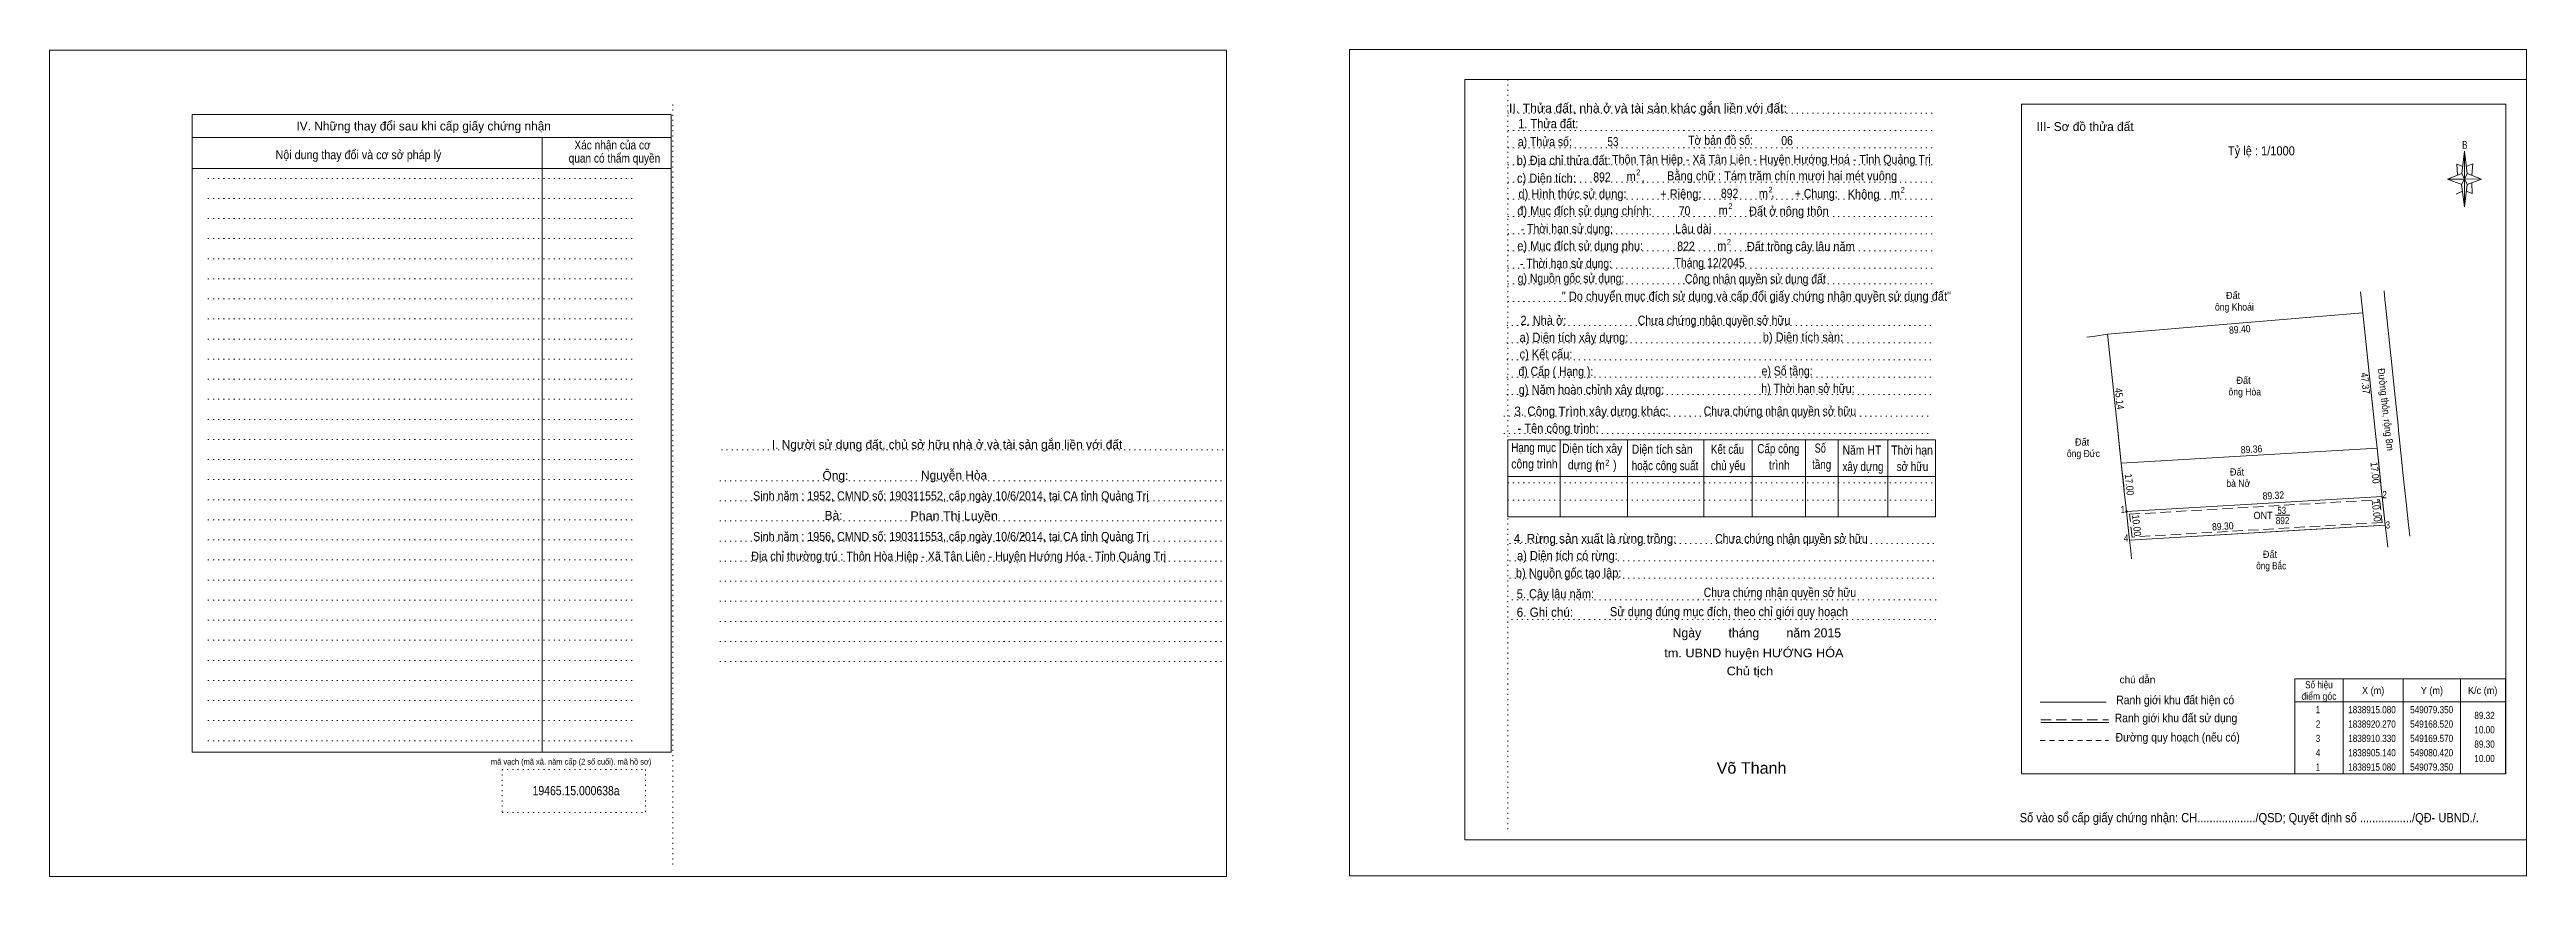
# Model space of a CAD drawing. Header units: metres. Extents: x 548355 to 549219, y 1838788 to 1839076.
import ezdxf
from ezdxf.enums import TextEntityAlignment as Align

# ---------------------------------------------------------------- set-up
doc = ezdxf.new("R2010")
doc.units = ezdxf.units.M
doc.header["$LTSCALE"] = 1.2
doc.header["$PDMODE"] = 32
doc.header["$PDSIZE"] = 0.6
for name, pattern in [('DOTTED', [1.5, 0.3, -1.2]), ('MEDIUM_DASHED', [4.5, 3, -1.5]), ('SHORT_DASHED', [2.7, 1.5, -1.2])]:
    doc.linetypes.add(name, pattern=pattern)
for name, color, linetype, lineweight in [('1', 7, 'DOTTED', 13), ('10', 7, 'Continuous', 13), ('15', 7, 'Continuous', 13), ('2', 7, 'Continuous', 13), ('20', 7, 'Continuous', 13), ('30', 7, 'Continuous', 13), ('63', 7, 'Continuous', 13)]:
    doc.layers.add(name, color=color, linetype=linetype, lineweight=lineweight)
for name, color, linetype in [('18', 7, 'Continuous'), ('50', 7, 'Continuous'), ('9', 7, 'Continuous')]:
    doc.layers.add(name, color=color, linetype=linetype)

msp = doc.modelspace()

# ---------------------------------------------------------------- hatches: boundary and pattern name
at = {"layer": '20'}
msp.add_hatch(color=256, dxfattribs=at).paths.add_polyline_path([(548694.19, 1838906.14), (548694.87, 1838906.56), (548694.96, 1838906.64), (548695.03, 1838906.71), (548695.05, 1838906.78), (548695, 1838906.88), (548694.93, 1838906.93), (548694.79, 1838906.89), (548694.69, 1838906.81), (548694.65, 1838906.78), (548694, 1838906.14)])

# ---------------------------------------------------------------- linework, layer by layer
at = {"layer": '1', "linetype": 'Continuous'}
for p, q in [((548848.63, 1839065.7), (549218.83, 1839065.7)), ((548848.63, 1839065.7), (548848.63, 1838800.7)), ((549218.83, 1839065.7), (549218.83, 1838800.7)), ((548848.63, 1838800.7), (549218.83, 1838800.7))]:
    msp.add_line(p, q, dxfattribs=at)
at = {"layer": '1'}
for p, q in [((548863.63, 1839065.7), (548863.63, 1838802.9)), ((548572.53, 1839057), (548572.53, 1838792)), ((548863.63, 1839053.9), (549012.73, 1839053.9)), ((548863.63, 1839047.9), (549012.73, 1839047.9)), ((548863.63, 1839041.9), (549012.73, 1839041.9)), ((548863.63, 1839035.9), (549012.73, 1839035.9)), ((548410.33, 1839031.2), (548559.43, 1839031.2)), ((548863.63, 1839029.9), (549012.73, 1839029.9)), ((548410.33, 1839024.2), (548559.43, 1839024.2)), ((548410.33, 1839017.2), (548559.43, 1839017.2)), ((548863.63, 1839023.9), (549012.73, 1839023.9)), ((548863.63, 1839017.9), (549012.73, 1839017.9)), ((548410.33, 1839010.2), (548559.43, 1839010.2)), ((548863.63, 1839011.9), (549012.73, 1839011.9)), ((548410.33, 1839003.2), (548559.43, 1839003.2)), ((548863.63, 1839005.9), (549012.73, 1839005.9)), ((548863.63, 1838999.9), (549012.73, 1838999.9)), ((548410.33, 1838996.2), (548559.43, 1838996.2)), ((548863.63, 1838994.4), (549012.73, 1838994.4)), ((548410.33, 1838989.2), (548559.43, 1838989.2)), ((548410.33, 1838982.2), (548559.43, 1838982.2)), ((548863.63, 1838988.3), (549012.73, 1838988.3)), ((548410.33, 1838975.2), (548559.43, 1838975.2)), ((548863.23, 1838979.9), (549012.33, 1838979.9)), ((548863.23, 1838973.9), (549012.33, 1838973.9)), ((548410.33, 1838968.2), (548559.43, 1838968.2)), ((548863.23, 1838967.9), (549012.33, 1838967.9)), ((548410.33, 1838961.2), (548559.43, 1838961.2)), ((548863.23, 1838961.9), (549012.33, 1838961.9)), ((548863.23, 1838955.9), (549012.33, 1838955.9)), ((548410.33, 1838954.2), (548559.43, 1838954.2)), ((548410.33, 1838947.2), (548559.43, 1838947.2)), ((548862.23, 1838948.3), (549011.33, 1838948.3)), ((548410.33, 1838940.2), (548559.43, 1838940.2)), ((548862.23, 1838942.3), (549011.33, 1838942.3)), ((548410.33, 1838933.2), (548559.43, 1838933.2)), ((548589.43, 1838936.6), (548765.53, 1838936.6)), ((548410.33, 1838926.2), (548559.43, 1838926.2)), ((548588.83, 1838925.8), (548764.93, 1838925.8)), ((548863.63, 1838925.1), (549012.73, 1838925.1)), ((548410.33, 1838919.2), (548559.43, 1838919.2)), ((548588.83, 1838918.8), (548764.93, 1838918.8)), ((548863.63, 1838919.1), (549012.73, 1838919.1)), ((548410.33, 1838912.2), (548559.43, 1838912.2)), ((548410.33, 1838905.2), (548559.43, 1838905.2)), ((548588.83, 1838911.8), (548764.93, 1838911.8)), ((548588.83, 1838904.8), (548764.93, 1838904.8)), ((548864.23, 1838903.9), (549013.33, 1838903.9)), ((548410.33, 1838898.2), (548559.43, 1838898.2)), ((548588.83, 1838897.8), (548764.93, 1838897.8)), ((548864.23, 1838897.9), (549013.33, 1838897.9)), ((548410.33, 1838891.2), (548559.43, 1838891.2)), ((548588.83, 1838890.8), (548764.93, 1838890.8)), ((548864.23, 1838891.9), (549013.33, 1838891.9)), ((548410.33, 1838884.2), (548559.43, 1838884.2)), ((548588.83, 1838883.8), (548764.93, 1838883.8)), ((548865.03, 1838884.3), (549014.13, 1838884.3)), ((548410.33, 1838877.2), (548559.43, 1838877.2)), ((548410.33, 1838870.2), (548559.43, 1838870.2)), ((548588.83, 1838876.8), (548764.93, 1838876.8)), ((548588.83, 1838869.8), (548764.93, 1838869.8)), ((548864.93, 1838877.4), (549014.03, 1838877.4)), ((548410.33, 1838863.2), (548559.43, 1838863.2)), ((548588.83, 1838862.8), (548764.93, 1838862.8)), ((548410.33, 1838856.2), (548559.43, 1838856.2)), ((548410.33, 1838849.2), (548559.43, 1838849.2)), ((548410.33, 1838842.2), (548559.43, 1838842.2)), ((548410.33, 1838835.2), (548559.43, 1838835.2)), ((548512.93, 1838825.2), (548562.93, 1838825.2)), ((548512.93, 1838825.2), (548512.93, 1838810.2)), ((548562.93, 1838825.2), (548562.93, 1838810.2)), ((548512.93, 1838810.2), (548562.93, 1838810.2))]:
    msp.add_line(p, q, dxfattribs=at)
at = {"layer": '1', "linetype": 'Continuous'}
for points in [[(548355.13, 1838787.9), (548765.53, 1838787.9), (548765.53, 1839075.9), (548355.13, 1839075.9)], [(548808.43, 1838788.1), (549218.83, 1838788.1), (549218.83, 1839076.1), (548808.43, 1839076.1)], [(549079.35, 1838915.08), (549168.52, 1838920.27), (549169.57, 1838910.33), (549080.42, 1838905.14)]]:
    msp.add_lwpolyline(points, close=True, dxfattribs=at)
for points in [[(549078.6, 1838922.09), (549077.53, 1838931.98), (549166.74, 1838937.18), (549168.33, 1838922.09)], [(549168.33, 1838922.09), (549168.52, 1838920.27), (549079.35, 1838915.08), (549078.6, 1838922.09)]]:
    msp.add_lwpolyline(points, dxfattribs=at)
at = {"layer": '10'}
for p, q in [((548863.63, 1838940.1), (549012.73, 1838940.1)), ((548863.63, 1838940.1), (548863.63, 1838913.2)), ((548881.93, 1838940.1), (548881.93, 1838913.2)), ((548905.33, 1838940.1), (548905.33, 1838913.2)), ((548931.93, 1838940.1), (548931.93, 1838913.2)), ((548948.83, 1838940.1), (548948.83, 1838913.2)), ((548967.43, 1838940.1), (548967.43, 1838913.2)), ((548978.83, 1838940.1), (548978.83, 1838913.2)), ((548996.13, 1838940.1), (548996.13, 1838913.2)), ((549012.73, 1838940.1), (549012.73, 1838913.2)), ((548863.63, 1838927.3), (549012.73, 1838927.3)), ((548863.63, 1838913.2), (549012.73, 1838913.2))]:
    msp.add_line(p, q, dxfattribs=at)
at = {"layer": '15'}
for p, q in [((549131.29, 1838913.79), (549136.31, 1838913.79)), ((549049.26, 1838848.64), (549072.26, 1838848.64)), ((549049.46, 1838841.52), (549073.26, 1838841.52))]:
    msp.add_line(p, q, dxfattribs=at)
at = {"layer": '15', "linetype": 'SHORT_DASHED'}
msp.add_line((549049.26, 1838835.32), (549073.06, 1838835.32), dxfattribs=at)
at = {"layer": '15', "linetype": 'MEDIUM_DASHED'}
msp.add_line((549049.46, 1838842.52), (549073.06, 1838842.52), dxfattribs=at)
msp.add_lwpolyline([(549080.46, 1838914.14), (549167.63, 1838919.22), (549168.47, 1838911.27), (549081.31, 1838906.19)], close=True, dxfattribs=at)
at = {"layer": '2'}
for p, q in [((548404.83, 1839053.5), (548571.93, 1839053.5)), ((548404.83, 1839053.5), (548404.83, 1838831.2)), ((548571.93, 1839053.5), (548571.93, 1838831.2)), ((548404.83, 1839045.5), (548571.93, 1839045.5)), ((548526.93, 1839045.5), (548526.93, 1838831.2)), ((548404.83, 1839034.7), (548571.93, 1839034.7)), ((548404.83, 1838831.2), (548571.93, 1838831.2))]:
    msp.add_line(p, q, dxfattribs=at)
msp.add_lwpolyline([(549042.73, 1839057.1), (549211.63, 1839057.1), (549211.63, 1838823.7), (549042.73, 1838823.7)], close=True, dxfattribs=at)
at = {"layer": '20'}
msp.add_lwpolyline([(548694.19, 1838906.14), (548694.87, 1838906.56), (548694.96, 1838906.64), (548695.03, 1838906.71), (548695.05, 1838906.78), (548695, 1838906.88), (548694.93, 1838906.93), (548694.79, 1838906.89), (548694.69, 1838906.81), (548694.65, 1838906.78), (548694, 1838906.14)], close=True, dxfattribs=at)
at = {"layer": '30'}
for p, q in [((549196.33, 1839032.9), (549197.23, 1839040.7)), ((549196.33, 1839029.1), (549191.33, 1839030.9)), ((549194.33, 1839025.7), (549196.53, 1839026.7)), ((549198.13, 1839029.1), (549197.23, 1839021.3)), ((549199.93, 1839025.9), (549197.83, 1839026.7)), ((549198.13, 1839032.9), (549203.13, 1839030.9)), ((549199.73, 1839029.7), (549199.93, 1839025.9))]:
    msp.add_line(p, q, dxfattribs=at)
for points in [[(549196.63, 1839035.3), (549194.53, 1839036.1), (549194.83, 1839032.3)], [(549197.83, 1839035.3), (549200.13, 1839036.3), (549199.73, 1839032.3)], [(549197.23, 1839030.9), (549196.33, 1839032.9), (549191.33, 1839030.9)], [(549197.23, 1839030.9), (549198.13, 1839029.1), (549203.13, 1839030.9)]]:
    msp.add_lwpolyline(points, dxfattribs=at)
for points in [[(549197.23, 1839040.7), (549198.13, 1839032.9), (549197.23, 1839030.9)], [(549197.23, 1839030.9), (549191.33, 1839030.9), (549196.33, 1839032.9), (549198.13, 1839029.1), (549203.13, 1839030.9), (549197.23, 1839031.1)], [(549197.23, 1839030.9), (549197.23, 1839021.3), (549196.23, 1839029.1)]]:
    msp.add_lwpolyline(points, close=True, dxfattribs=at)
at = {"layer": '63'}
for p, q in [((549161.01, 1838991.71), (549161.79, 1838984.29)), ((549072.7, 1838976.86), (549161.79, 1838984.29)), ((549161.79, 1838984.29), (549165.06, 1838953.18)), ((549171.86, 1838966.2), (549169.66, 1838987)), ((549172.86, 1838957.2), (549171.86, 1838966.2)), ((549174.06, 1838945.2), (549172.86, 1838957.2)), ((549174.25, 1838943.32), (549174.06, 1838945.2)), ((549175.48, 1838931.16), (549174.25, 1838943.32)), ((549076.96, 1838937.23), (549077.53, 1838931.98)), ((549166.74, 1838937.18), (549077.53, 1838931.98)), ((549077.53, 1838931.98), (549078.39, 1838924.01)), ((549167.44, 1838930.57), (549167.92, 1838926)), ((549175.61, 1838929.85), (549175.48, 1838931.16)), ((549176.06, 1838925.4), (549175.61, 1838929.85)), ((549078.59, 1838922.09), (549078.39, 1838924.01)), ((549078.7, 1838921.08), (549078.59, 1838922.09)), ((549078.7, 1838921.08), (549079.35, 1838915.08)), ((549167.92, 1838926), (549168.33, 1838922.09)), ((549176.06, 1838925.4), (549176.71, 1838919.44)), ((549079.35, 1838915.08), (549168.52, 1838920.27)), ((549079.35, 1838915.08), (549079.71, 1838911.7)), ((549168.52, 1838920.27), (549168.79, 1838917.76)), ((549168.79, 1838917.76), (549169.55, 1838910.48)), ((549176.71, 1838919.44), (549176.83, 1838918.31)), ((549176.83, 1838918.31), (549177.68, 1838910.48)), ((549079.71, 1838911.7), (549079.84, 1838910.48)), ((549079.84, 1838910.48), (549080.42, 1838905.14)), ((549141.45, 1838908.69), (549080.42, 1838905.14)), ((549141.45, 1838908.69), (549080.42, 1838905.14)), ((549080.42, 1838905.14), (549080.83, 1838901.33)), ((549169.57, 1838910.33), (549141.45, 1838908.69)), ((549169.55, 1838910.48), (549169.57, 1838910.33)), ((549177.68, 1838910.48), (549177.79, 1838909.5)), ((549177.79, 1838909.5), (549178.11, 1838906.52)), ((549080.83, 1838901.33), (549081.12, 1838898.63)), ((549154.87, 1838856.72), (549154.87, 1838823.72)), ((549175.87, 1838856.72), (549175.87, 1838823.72)), ((549195.87, 1838856.72), (549195.87, 1838823.72)), ((549138.07, 1838848.72), (549211.47, 1838848.72))]:
    msp.add_line(p, q, dxfattribs=at)
at = {"layer": '63', "linetype": 'MEDIUM_DASHED'}
msp.add_line((549167.63, 1838919.21), (549167.8, 1838917.65), dxfattribs=at)
at = {"layer": '63'}
for points in [[(549169.16, 1838992.01), (549169.46, 1838988.97), (549169.66, 1838987)], [(549076.31, 1838943.32), (549072.7, 1838976.86), (549161.79, 1838984.29), (549166.09, 1838943.32)], [(549076.31, 1838943.32), (549072.7, 1838976.86), (549161.79, 1838984.29), (549166.09, 1838943.32)], [(549065.51, 1838975.81), (549068.41, 1838976.23), (549072.7, 1838976.86)], [(549065.51, 1838975.81), (549068.41, 1838976.23), (549072.7, 1838976.86)], [(549065.51, 1838975.81), (549068.41, 1838976.23), (549072.7, 1838976.86)], [(549065.51, 1838975.81), (549068.41, 1838976.23), (549072.7, 1838976.86)], [(549072.7, 1838976.86), (549076.31, 1838943.32), (549076.96, 1838937.23)], [(549165.06, 1838953.18), (549165.86, 1838945.6), (549166.1, 1838943.32)], [(549166.09, 1838943.32), (549166.74, 1838937.18), (549077.53, 1838931.98), (549076.31, 1838943.32)], [(549166.09, 1838943.32), (549166.74, 1838937.18), (549077.53, 1838931.98), (549076.31, 1838943.32)], [(549078.39, 1838924.01), (549077.53, 1838931.98), (549166.74, 1838937.18), (549167.44, 1838930.57)], [(549166.74, 1838937.18), (549167.44, 1838930.57), (549167.92, 1838926)], [(549078.39, 1838924.01), (549078.59, 1838922.09), (549078.7, 1838921.08)], [(549168.33, 1838922.09), (549168.52, 1838920.27), (549079.35, 1838915.08), (549078.7, 1838921.08)], [(549167.92, 1838926), (549168.33, 1838922.09), (549168.52, 1838920.27)], [(549079.85, 1838910.48), (549079.35, 1838915.08), (549168.52, 1838920.27), (549169.55, 1838910.48)], [(549169.55, 1838910.48), (549169.57, 1838910.33), (549080.42, 1838905.14), (549079.85, 1838910.48)], [(549170.45, 1838902.69), (549170.1, 1838905.69), (549169.57, 1838910.33)], [(549170.45, 1838902.69), (549170.1, 1838905.69), (549169.57, 1838910.33)], [(549170.45, 1838902.69), (549170.1, 1838905.69), (549169.57, 1838910.33)]]:
    msp.add_lwpolyline(points, dxfattribs=at)
msp.add_lwpolyline([(549138.07, 1838856.72), (549211.47, 1838856.72), (549211.47, 1838823.72), (549138.07, 1838823.72)], close=True, dxfattribs=at)
msp.add_point((549079.35, 1838915.08), dxfattribs=at)

# ---------------------------------------------------------------- texts
at = {"layer": '1', "width": 0.85}
msp.add_text('mã vạch (mã xã. năm cấp (2 số cuối). mã hồ sơ)', height=2, dxfattribs=at).set_placement((548537.015, 1838826.9), align=Align.CENTER)
at = {"layer": '10'}
for s, p in [('IV. Những thay đổi sau khi cấp giấy chứng nhận', (548485.585, 1839047.9)), ('III- Sơ đồ thửa đất', (549064.92, 1839047.7)), ('I. Người sử dụng đất, chủ sở hữu nhà ở và tài sản gắn liền với đất', (548668.08, 1838936.9))]:
    msp.add_text(s, height=3.1, dxfattribs=at).set_placement(p, align=Align.CENTER)
for s, height, width, p in [('Xác nhận của cơ', 3.1, 0.85, (548551.44, 1839041.3)), ('Nội dung thay đổi và cơ sở pháp lý', 3.1, 0.9, (548462.845, 1839037.9)), ('  Thôn Tân Hiệp - Xã Tân Liên - Huyện Hướng Hoá - Tỉnh Quảng Trị', 3.1, 0.9, (548954.51, 1839036.3)), ('Bằng chữ : Tám trăm chín mươi hai mét vuông', 3.2, 0.9, (548959.27, 1839030.5)), ('Địa chỉ thường trú : Thôn Hòa Hiệp - Xã Tân Liên - Huyện Hướng Hóa - Tỉnh Quảng Trị', 3.1, 0.9, (548672.155, 1838898))]:
    msp.add_text(s, height=height, dxfattribs=dict(at, width=width)).set_placement(p, align=Align.CENTER)
at = {"layer": '15'}
for s, height, width, p in [('chú dẫn', 2.5, 1.05, (549083.195, 1838855.24)), ('Ranh giới khu đất sử dụng', 3, 0.9, (549096.62, 1838841.64)), ('Ranh giới khu đất hiện có ', 3, 0.9, (549096.85, 1838847.92)), ('Đường quy hoạch (nếu có)', 3, 0.9, (549097.2, 1838834.92))]:
    msp.add_text(s, height=height, dxfattribs=dict(at, width=width)).set_placement(p, align=Align.CENTER)
at = {"layer": '18'}
msp.add_text('Nguyễn Hòa', height=3.1, dxfattribs=at).set_placement((548670.545, 1838926.2), align=Align.CENTER)
for s, width, p in [('Sinh năm : 1952, CMND số: 190311552, cấp ngày 10/6/2014, tại CA tỉnh Quảng Trị', 0.9, (548669.44, 1838919.03)), ('Phan Thị Luyền', 1.05, (548670.55, 1838912.03)), ('Sinh năm : 1956, CMND số: 190311553, cấp ngày 10/6/2014, tại CA tỉnh Quảng Trị', 0.9, (548669.44, 1838904.86))]:
    msp.add_text(s, height=3.1, dxfattribs=dict(at, width=width)).set_placement(p, align=Align.CENTER)
at = {"layer": '2'}
for s, p in [('II. Thửa đất, nhà ở và tài sản khác gắn liền với đất:', (548864.03, 1839054.1)), (',', (548910.23, 1839030)), (',', (548955.43, 1839024.7))]:
    msp.add_text(s, height=3.2, dxfattribs=at).set_placement(p)
for s, height, width, p in [('1. Thửa đất:', 3.2, 0.9, (548867.23, 1839048.7)), ('a) Thửa số:', 3.2, 0.85, (548867.13, 1839042.4)), ('53', 3.2, 0.8, (548898.39, 1839042.4)), ('Tờ bản đồ số:', 3.2, 0.85, (548926.53, 1839042.9)), ('06', 3.2, 0.85, (548958.99, 1839042.78)), ('892', 3.2, 0.85, (548893.43, 1839030.1)), ('2', 2, 0.8, (548908.43, 1839032.3)), ('c) Diện tích:', 3.2, 0.9, (548866.83, 1839029.7)), ('d) Hình thức sử dụng:', 3.2, 0.9, (548867.33, 1839024.2)), ('m', 3.2, 0.9, (548905.03, 1839030.3)), ('+ Riêng:', 3.2, 0.9, (548916.73, 1839024.2)), ('892', 3.2, 0.85, (548937.93, 1839024.4)), ('m', 3.2, 0.9, (548951.13, 1839024.3)), ('2', 2, 0.8, (548954.53, 1839026.3)), ('+ Chung:', 3.2, 0.85, (548963.73, 1839024.3)), ('Không', 3.2, 0.9, (548982.13, 1839024.1)), ('m', 3.2, 0.9, (548997.23, 1839024.2)), ('2', 2, 0.8, (549000.63, 1839026.2)), ('đ) Mục đích sử dụng chính:', 3.2, 0.9, (548866.93, 1839018.3)), ('70', 3.2, 0.85, (548923.23, 1839018.3)), ('m', 3.2, 0.9, (548937.13, 1839018.5)), ('2', 2, 0.8, (548940.53, 1839020.5)), ('Đất ở nông thôn', 3.2, 0.9, (548947.73, 1839018.2)), ('e) Mục đích sử dụng phụ:', 3.2, 0.9, (548866.93, 1839006.1)), ('- Thời hạn sử dụng: ', 3.2, 0.85, (548868.13, 1839012.08)), ('Lâu dài', 3.2, 0.9, (548921.99, 1839012.02)), ('822', 3.2, 0.85, (548922.72, 1839005.98)), ('m', 3.2, 0.9, (548936.62, 1839006.05)), ('2', 2, 0.8, (548940.02, 1839008.05)), ('Đất trồng cây lâu năm', 3.2, 0.9, (548946.97, 1839005.87)), ('- Thời hạn sử dụng: ', 3.2, 0.85, (548867.87, 1839000)), ('Tháng 12/2045', 3.2, 0.85, (548921.75, 1839000.2)), ('g) Nguồn gốc sử dụng: ', 3.2, 0.85, (548867.07, 1838994.82)), ('2. Nhà ở:', 3.2, 0.9, (548868.03, 1838980.11)), ('a) Diện tích xây dựng:', 3.2, 0.9, (548867.73, 1838974.2)), ('b) Diện tích sàn:', 3.2, 0.9, (548952.53, 1838974.3)), ('đ) Cấp ( Hạng ):', 3.2, 0.85, (548867.33, 1838962.36)), ('c) Kết cấu:', 3.2, 0.9, (548867.73, 1838968.4)), ('e) Số tầng:', 3.2, 0.85, (548952.13, 1838962.5)), ('g) Năm hoàn chỉnh xây dựng:', 3.2, 0.9, (548867.43, 1838956)), ('h) Thời hạn sở hữu:', 3.2, 0.85, (548952.03, 1838956.4)), ('3. Công Trình xây dựng khác:', 3.2, 0.95, (548865.92, 1838948.46)), ('Hạng mục', 3.2, 0.8, (548864.83, 1838935.8)), ('- Tên công trình:', 3.2, 0.9, (548867.03, 1838942.5)), ('Diện tích xây', 3.2, 0.85, (548882.53, 1838935.5)), ('Diện tích sàn', 3.2, 0.85, (548906.83, 1838935.2)), ('Kết cấu', 3.2, 0.8, (548934.43, 1838935.2)), ('Cấp công', 3.2, 0.8, (548950.63, 1838935.4)), (' Số', 3.2, 0.75, (548969.73, 1838935.6)), ('Năm HT', 3.2, 0.85, (548980.33, 1838934.9)), ('Thời hạn', 3.2, 0.85, (548997.33, 1838934.9)), ('công trình', 3.2, 0.85, (548864.83, 1838930.1)), ('  dựng (     )', 3.2, 0.85, (548882.53, 1838929.8)), ('m', 3.2, 0.85, (548894.43, 1838929.7)), ('2', 2.014, 0.75, (548897.63, 1838931.1)), ('hoặc công suất', 3.2, 0.8, (548906.83, 1838929.5)), ('chủ yếu', 3.2, 0.8, (548934.43, 1838929.5)), ('    trình', 3.2, 0.85, (548950.63, 1838929.7)), ('tầng', 3.2, 0.8, (548969.73, 1838929.9)), ('xây dựng', 3.2, 0.8, (548980.33, 1838929.2)), ('  sở hữu', 3.2, 0.8, (548997.33, 1838929.2)), ('4. Rừng sản xuất là rừng trồng:', 3.2, 0.95, (548865.71, 1838904.06)), ('b) Nguồn gốc tạo lập:', 3.2, 0.9, (548866.43, 1838892.09)), ('a) Diện tích có rừng:', 3.2, 0.9, (548866.84, 1838898.14)), ('5. Cây lâu năm:', 3.2, 0.9, (548866.73, 1838884.8)), ('6. Ghi chú:', 3.2, 0.95, (548866.73, 1838878.4)), ('19465.15.000638a', 3.2, 0.85, (548523.57, 1838816.2)), ('Số vào sổ cấp giấy chứng nhận: CH.................../QSD; Quyết định số ................./QĐ- UBND./.', 3.2, 0.9, (549042.13, 1838806.8))]:
    msp.add_text(s, height=height, dxfattribs=dict(at, width=width)).set_placement(p)
for s, height, width, p in [('quan có thẩm quyền', 3.1, 0.85, (548552.115, 1839036.7)), ('b) Địa chỉ thửa đất:', 3.2, 0.9, (548883.125, 1839035.9))]:
    msp.add_text(s, height=height, dxfattribs=dict(at, width=width)).set_placement(p, align=Align.CENTER)
at = {"layer": '20'}
for s, p in [('Ông: ', (548629.73, 1838926.1)), ('Bà: ', (548629.095, 1838912.19))]:
    msp.add_text(s, height=3.1, dxfattribs=at).set_placement(p, align=Align.CENTER)
at = {"layer": '30', "width": 0.75}
msp.add_text('B', height=2.756, dxfattribs=at).set_placement((549197.33, 1839041.5), align=Align.CENTER)
at = {"layer": '50', "width": 0.9}
msp.add_text('Tỷ lệ : 1/1000', height=3.2, dxfattribs=at).set_placement((549114.73, 1839039.2))
at = {"layer": '50'}
msp.add_text('Ngày        tháng        năm 2015', height=3.2, dxfattribs=at).set_placement((548950.46, 1838871.2), align=Align.CENTER)
for s, height, width, p in [('tm. UBND huyện HƯỚNG HÓA', 3, 1.1, (548949.43, 1838864.3)), (' Chủ tịch', 3, 1.1, (548947.44, 1838858)), ('Võ Thanh', 4, 1.05, (548948.63, 1838823.71))]:
    msp.add_text(s, height=height, dxfattribs=dict(at, width=width)).set_placement(p, align=Align.CENTER)
at = {"layer": '63'}
for s, width, p in [('Đất ', 0.95, (549116.98, 1838989.15)), ('ông Khoái', 0.9, (549116.975, 1838985.15)), ('ông Hòa', 0.9, (549120.605, 1838955.57)), ('Đất ', 0.95, (549120.61, 1838959.57)), ('Đất ', 0.95, (549064.33, 1838938.06)), ('ông Đức', 0.9, (549064.325, 1838934.06)), ('Đất ', 0.95, (549118.33, 1838927.64)), ('bà Nở', 0.9, (549118.325, 1838923.64)), ('ONT', 0.95, (549126.99, 1838912.48)), ('892', 0.85, (549133.78, 1838910.69)), ('53', 0.8, (549133.51, 1838914.24)), ('ông Bắc', 0.85, (549129.835, 1838894.93)), ('Đất ', 0.95, (549129.83, 1838898.93)), ('điểm góc', 0.9, (549146.47, 1838849.47)), ('Số hiệu', 0.85, (549146.47, 1838853.47)), ('X (m)', 0.95, (549165.37, 1838851.47)), ('Y (m)', 0.95, (549185.865, 1838851.47)), ('K/c (m)', 0.95, (549203.57, 1838851.47)), (' 1', 0.75, (549145.765, 1838844.77)), ('1838915.080', 0.85, (549164.97, 1838844.77)), ('549079.350', 0.85, (549185.775, 1838844.77)), (' 3', 0.8, (549145.77, 1838834.77)), (' 2', 0.85, (549145.77, 1838839.77)), ('1838920.270', 0.85, (549164.97, 1838839.77)), ('1838910.330', 0.85, (549164.97, 1838834.77)), ('549168.520', 0.85, (549185.775, 1838839.77)), ('549169.570', 0.85, (549185.775, 1838834.77)), (' 4', 0.85, (549145.765, 1838829.77)), (' 1', 0.75, (549145.765, 1838824.77)), ('1838905.140', 0.85, (549164.97, 1838829.77)), ('1838915.080', 0.85, (549164.97, 1838824.77)), ('549080.420', 0.85, (549185.775, 1838829.77)), ('549079.350', 0.85, (549185.775, 1838824.77))]:
    msp.add_text(s, height=2.5, dxfattribs=dict(at, width=width)).set_placement(p, align=Align.CENTER)
at = {"layer": '63', "width": 0.9}
for s, rotation, p in [('89.40', 4.767, (549118.961, 1838977.34)), ('Đường thôn, rộng 8m', 276.409, (549168.575, 1838950.51)), ('45.14', 276.143, (549075.673, 1838954.284)), ('47.37', 275.998, (549161.429, 1838959.651)), ('89.36', 3.336, (549123.032, 1838935.535)), ('17.00', 276.009, (549164.804, 1838928.456)), ('17.00', 276.147, (549079.133, 1838924.344)), ('89.32', 3.331, (549130.662, 1838919.445)), ('10.00', 276.144, (549081.653, 1838910.114)), ('10.00', 276.03, (549165.255, 1838915.166)), ('89.30', 3.332, (549113.017, 1838908.695))]:
    msp.add_text(s, height=2.5, rotation=rotation, dxfattribs=at).set_placement(p, align=Align.CENTER)
at = {"layer": '63'}
for s, width, p in [(' 2', 0.85, (549170.15, 1838919.73)), (' 1', 0.75, (549078.81, 1838914.53)), (' 4', 0.85, (549080.02, 1838904.6)), (' 3', 0.8, (549171.26, 1838909.17)), ('89.32', 0.85, (549207.77, 1838842.77)), ('89.30', 0.85, (549207.77, 1838832.77)), ('10.00', 0.85, (549207.77, 1838837.77)), ('10.00', 0.85, (549207.77, 1838827.77))]:
    msp.add_text(s, height=2.5, dxfattribs=dict(at, width=width)).set_placement(p, align=Align.RIGHT)
at = {"layer": '9'}
for s, width, p in [('" Do chuyển mục đích sử dụng và cấp đổi giấy chứng nhận quyền sử dụng đất"', 0.9, (548882.45, 1838988.56)), ('Công nhận quyền sử dụng đất ', 0.85, (548925.37, 1838994.59)), ('Chưa chứng nhận quyền sở hữu', 0.85, (548908.95, 1838980.13)), ('Chưa chứng nhận quyền sở hữu', 0.85, (548931.93, 1838948.5)), ('Chưa chứng nhận quyền sở hữu', 0.85, (548935.93, 1838904.06)), ('Chưa chứng nhận quyền sở hữu', 0.85, (548931.93, 1838885.3)), ('Sử dụng đúng mục đích, theo chỉ giới quy hoạch', 0.9, (548899.23, 1838878.6))]:
    msp.add_text(s, height=3.2, dxfattribs=dict(at, width=width)).set_placement(p)

doc.saveas('drawing.dxf')
